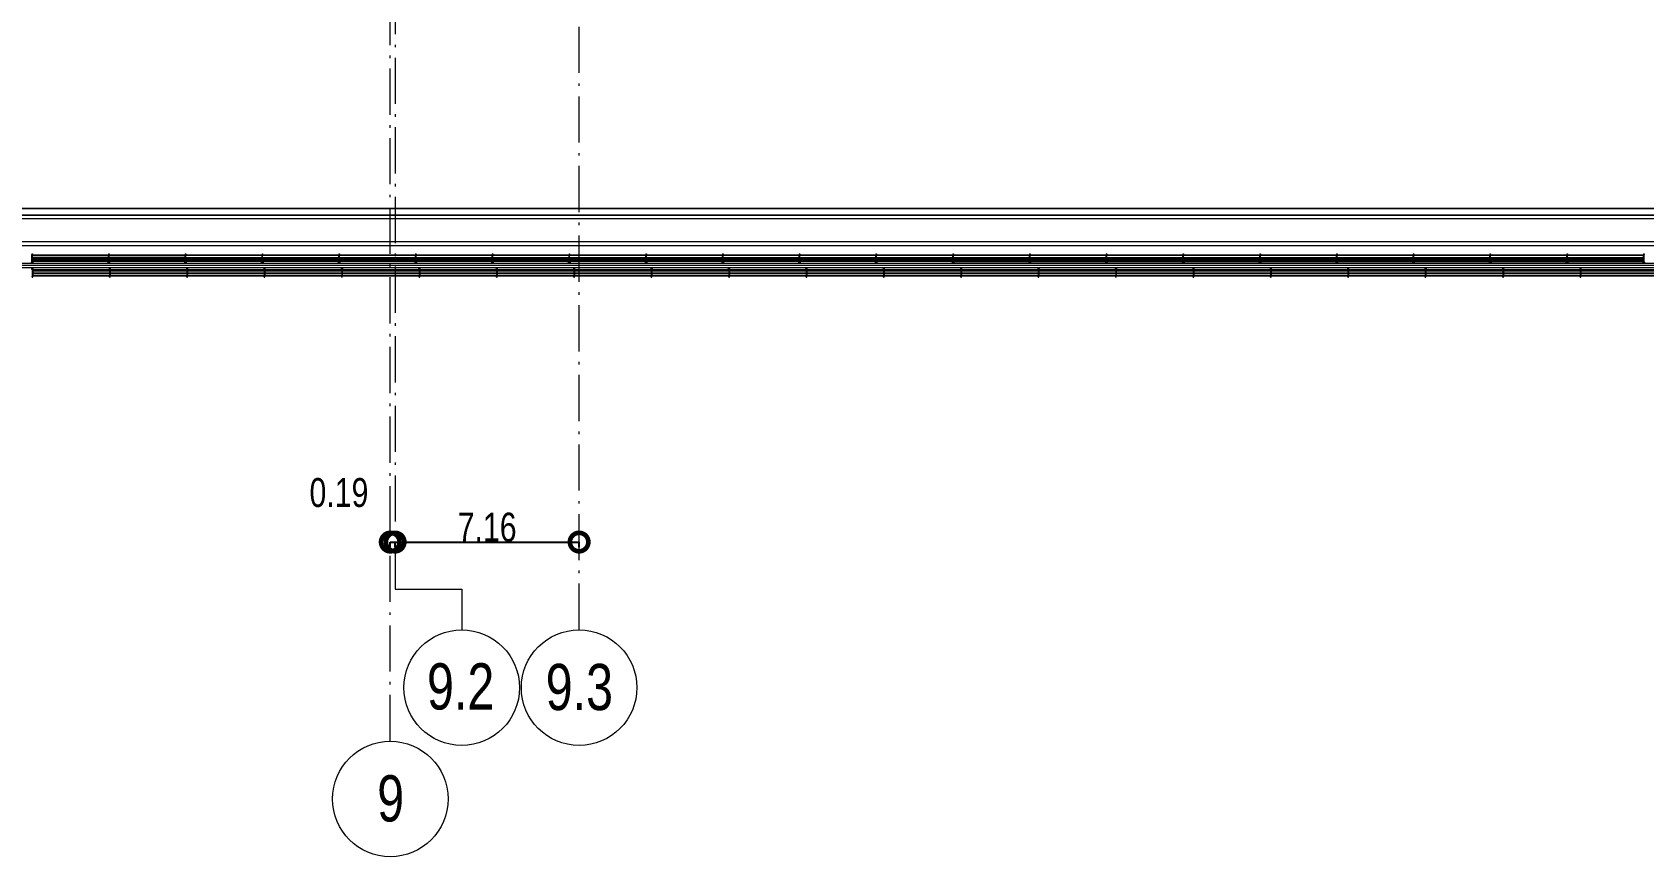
# Model space of a CAD drawing. Header units: metres. Extents: x -55 to 263, y -124 to 62.
# Drawn here: x 71.4 to 134.1, y -124.2 to -92.1 of the extents above; entities that cross this region are included whole.
import ezdxf

# ---------------------------------------------------------------- set-up
doc = ezdxf.new("R2010")
doc.units = ezdxf.units.M
doc.linetypes.add('01_Grid', pattern=[2.61, 1.8, -0.405, 0, -0.405])
for name, color, linetype, lineweight in [('0-1', 7, 'Continuous', 5), ('03EJES', 1, 'Continuous', 5), ('03EJES-1', 1, '01_Grid', 5), ('04NOEJE', 2, 'Continuous', 18), ('04NOEJE-1', 2, 'Continuous', 5), ('31COTAS', 1, 'Continuous', 5), ('46BANQ-1', 53, 'Continuous', 5), ('55BARANDAL-1', 53, 'Continuous', 5), ('70LINEA-1', 254, 'Continuous', 5), ('70LINEA-3', 53, 'Continuous', 5)]:
    doc.layers.add(name, color=color, linetype=linetype, lineweight=lineweight)
doc.styles.add('Arial', font='arial.ttf', dxfattribs={"width": 0.75, "height": 1.8})
doc.styles.add('Arial_1', font='arial.ttf', dxfattribs={"width": 0.75, "height": 1.125})
doc.dimstyles.new('Standard__0_00_', dxfattribs={"dimscale": 0.3048, "dimtxt": 1.147792, "dimasz": 4.724409, "dimexe": 0, "dimexo": 1.476378, "dimgap": 0, "dimtad": 1, "dimrnd": 0.01, "dimzin": 0, "dimdsep": 46, "dimtxsty": 'Arial_1', "dimblk1": 'DOTSMALL', "dimblk2": 'DOTSMALL', "dimsah": 1, "dimcen": 0.09, "dimazin": 0, "dimtfac": 1, "dimtdec": 4, "dimtix": 1, "dimtmove": 0, "dimatfit": 3, "dimfxl": 1, "dimtvp": 1, "dimtolj": 1, "dimtzin": 0, "dimarcsym": 2})
doc.dimstyles.new('Standard__0_00__2', dxfattribs={"dimscale": 0.3048, "dimtxt": 1.147792, "dimasz": 4.724409, "dimexe": 0, "dimexo": 1.476378, "dimgap": 0, "dimtad": 1, "dimrnd": 0.01, "dimzin": 0, "dimdsep": 46, "dimtxsty": 'Arial_1', "dimblk1": 'DOTSMALL', "dimblk2": 'DOTSMALL', "dimsah": 1, "dimcen": 0.09, "dimazin": 0, "dimtfac": 1, "dimtdec": 4, "dimtix": 1, "dimtmove": 1, "dimatfit": 3, "dimfxl": 1, "dimtvp": 1, "dimtolj": 1, "dimtzin": 0, "dimarcsym": 2})

# ---------------------------------------------------------------- blocks, each defined once
blk = doc.blocks.new('Railing - Wire Post - Chainlink 2-V315-A1 _ A250')
at = {"layer": '55BARANDAL-1'}
for p, q in [((-0.331, 0.012), (-0.304, 0.012)), ((-0.331, 0.012), (-0.331, -0.013)), ((-0.304, 0.012), (-0.304, -0.013)), ((0.013, 0.012), (-0.304, 0.012)), ((0.013, -0.013), (0.013, 0.012)), ((-0.331, -0.013), (-0.304, -0.013)), ((0.013, -0.013), (-0.304, -0.013))]:
    blk.add_line(p, q, dxfattribs=at)
for radius, start, end in [(0.0301, 206.3748, 2.28718), (0.0301, 206.3748, 2.28718), (0.0301, 2.28718, 148.73711), (0.0301, 2.28718, 148.73711), (0.0251, 0, 150), (0.0251, 210, 0), (0.0251, 90, 148.32745), (0.0251, 60, 120), (0.0251, 270, 90), (0.0251, 0, 30), (0.0251, 330, 0), (0.0301, 335.60255, 2.28718), (0.0301, 335.60255, 2.28718), (0.0301, 335.60255, 2.28718), (0.0301, 335.60255, 2.28718), (0.0301, 335.60255, 2.28718), (0.0301, 335.60255, 2.28718), (0.0301, 335.60255, 2.28718), (0.0301, 335.60255, 2.28718), (0.0301, 335.60255, 2.28718), (0.0301, 335.60255, 2.28718), (0.0301, 2.28718, 16.93217), (0.0301, 2.28718, 16.93217), (0.0301, 2.28718, 16.93217), (0.0301, 2.28718, 16.93217), (0.0301, 2.28718, 16.93217), (0.0301, 2.28718, 16.93217), (0.0301, 2.28718, 16.93217), (0.0301, 2.28718, 16.93217), (0.0301, 2.28718, 16.93217), (0.0301, 2.28718, 16.93217), (0.0251, 211.67255, 270), (0.0251, 240, 300)]:
    blk.add_arc((0, 0), radius, start, end, dxfattribs=at)
blk = doc.blocks.new('Railing - Wire Post - Chainlink 2-V316-A1 _ A250')
at = {"layer": '55BARANDAL-1'}
for p, q in [((-0.331, 0.012), (-0.304, 0.012)), ((-0.331, 0.012), (-0.331, -0.013)), ((-0.304, 0.012), (-0.304, -0.013)), ((0.013, 0.012), (-0.304, 0.012)), ((0.013, -0.013), (0.013, 0.012)), ((-0.331, -0.013), (-0.304, -0.013)), ((0.013, -0.013), (-0.304, -0.013))]:
    blk.add_line(p, q, dxfattribs=at)
for radius, start, end in [(0.0301, 206.3748, 2.28718), (0.0301, 206.3748, 2.28718), (0.0301, 2.28718, 148.73711), (0.0301, 2.28718, 148.73711), (0.0251, 0, 150), (0.0251, 210, 0), (0.0251, 90, 148.32745), (0.0251, 60, 120), (0.0251, 270, 90), (0.0251, 0, 30), (0.0251, 330, 0), (0.0301, 335.5271, 2.28718), (0.0301, 335.5271, 2.28718), (0.0301, 335.5271, 2.28718), (0.0301, 335.5271, 2.28718), (0.0301, 335.5271, 2.28718), (0.0301, 335.5271, 2.28718), (0.0301, 335.5271, 2.28718), (0.0301, 335.5271, 2.28718), (0.0301, 335.5271, 2.28718), (0.0301, 335.5271, 2.28718), (0.0301, 2.28718, 16.93217), (0.0301, 2.28718, 16.93217), (0.0301, 2.28718, 16.93217), (0.0301, 2.28718, 16.93217), (0.0301, 2.28718, 16.93217), (0.0301, 2.28718, 16.93217), (0.0301, 2.28718, 16.93217), (0.0301, 2.28718, 16.93217), (0.0301, 2.28718, 16.93217), (0.0301, 2.28718, 16.93217), (0.0251, 211.67255, 270), (0.0251, 240, 300)]:
    blk.add_arc((0, 0), radius, start, end, dxfattribs=at)
blk = doc.blocks.new('Railing - Wire Post - Chainlink 2-V317-A1 _ A250')
at = {"layer": '55BARANDAL-1'}
for p, q in [((-0.331, 0.012), (-0.304, 0.012)), ((-0.331, 0.012), (-0.331, -0.013)), ((-0.304, 0.012), (-0.304, -0.013)), ((0.013, 0.012), (-0.304, 0.012)), ((0.013, -0.013), (0.013, 0.012)), ((-0.331, -0.013), (-0.304, -0.013)), ((0.013, -0.013), (-0.304, -0.013))]:
    blk.add_line(p, q, dxfattribs=at)
for radius, start, end in [(0.0301, 206.3748, 2.28718), (0.0301, 206.3748, 2.28718), (0.0301, 2.28718, 148.73711), (0.0301, 2.28718, 148.73711), (0.0251, 0, 150), (0.0251, 210, 0), (0.0251, 90, 148.32745), (0.0251, 60, 120), (0.0251, 270, 90), (0.0251, 0, 30), (0.0251, 330, 0), (0.0301, 335.45164, 2.28718), (0.0301, 335.45164, 2.28718), (0.0301, 335.45164, 2.28718), (0.0301, 335.45164, 2.28718), (0.0301, 335.45164, 2.28718), (0.0301, 335.45164, 2.28718), (0.0301, 335.45164, 2.28718), (0.0301, 335.45164, 2.28718), (0.0301, 335.45164, 2.28718), (0.0301, 335.45164, 2.28718), (0.0301, 2.28718, 16.93217), (0.0301, 2.28718, 16.93217), (0.0301, 2.28718, 16.93217), (0.0301, 2.28718, 16.93217), (0.0301, 2.28718, 16.93217), (0.0301, 2.28718, 16.93217), (0.0301, 2.28718, 16.93217), (0.0301, 2.28718, 16.93217), (0.0301, 2.28718, 16.93217), (0.0301, 2.28718, 16.93217), (0.0251, 211.67255, 270), (0.0251, 240, 300)]:
    blk.add_arc((0, 0), radius, start, end, dxfattribs=at)
blk = doc.blocks.new('Railing - Wire Post - Chainlink 2-V318-A1 _ A250')
at = {"layer": '55BARANDAL-1'}
for p, q in [((-0.331, 0.012), (-0.304, 0.012)), ((-0.331, 0.012), (-0.331, -0.013)), ((-0.304, 0.012), (-0.304, -0.013)), ((0.013, 0.012), (-0.304, 0.012)), ((0.013, -0.013), (0.013, 0.012)), ((-0.331, -0.013), (-0.304, -0.013)), ((0.013, -0.013), (-0.304, -0.013))]:
    blk.add_line(p, q, dxfattribs=at)
for radius, start, end in [(0.0301, 206.3748, 2.28718), (0.0301, 206.3748, 2.28718), (0.0301, 2.28718, 148.73711), (0.0301, 2.28718, 148.73711), (0.0251, 0, 150), (0.0251, 210, 0), (0.0251, 90, 148.32745), (0.0251, 60, 120), (0.0251, 270, 90), (0.0251, 0, 30), (0.0251, 330, 0), (0.0301, 335.37618, 2.28718), (0.0301, 335.37618, 2.28718), (0.0301, 335.37618, 2.28718), (0.0301, 335.37618, 2.28718), (0.0301, 335.37618, 2.28718), (0.0301, 335.37618, 2.28718), (0.0301, 335.37618, 2.28718), (0.0301, 335.37618, 2.28718), (0.0301, 335.37618, 2.28718), (0.0301, 335.37618, 2.28718), (0.0301, 2.28718, 16.93217), (0.0301, 2.28718, 16.93217), (0.0301, 2.28718, 16.93217), (0.0301, 2.28718, 16.93217), (0.0301, 2.28718, 16.93217), (0.0301, 2.28718, 16.93217), (0.0301, 2.28718, 16.93217), (0.0301, 2.28718, 16.93217), (0.0301, 2.28718, 16.93217), (0.0301, 2.28718, 16.93217), (0.0251, 211.67255, 270), (0.0251, 240, 300)]:
    blk.add_arc((0, 0), radius, start, end, dxfattribs=at)
blk = doc.blocks.new('Railing - Wire Post - Chainlink 2-V319-A1 _ A250')
at = {"layer": '55BARANDAL-1'}
for p, q in [((-0.331, 0.012), (-0.304, 0.012)), ((-0.331, 0.012), (-0.331, -0.013)), ((-0.304, 0.012), (-0.304, -0.013)), ((0.013, 0.012), (-0.304, 0.012)), ((0.013, -0.013), (0.013, 0.012)), ((-0.331, -0.013), (-0.304, -0.013)), ((0.013, -0.013), (-0.304, -0.013))]:
    blk.add_line(p, q, dxfattribs=at)
for radius, start, end in [(0.0301, 206.3748, 2.28718), (0.0301, 206.3748, 2.28718), (0.0301, 2.28718, 148.73711), (0.0301, 2.28718, 148.73711), (0.0251, 0, 150), (0.0251, 210, 0), (0.0251, 90, 148.32745), (0.0251, 60, 120), (0.0251, 270, 90), (0.0251, 0, 30), (0.0251, 330, 0), (0.0301, 335.30073, 2.28718), (0.0301, 335.30073, 2.28718), (0.0301, 335.30073, 2.28718), (0.0301, 335.30073, 2.28718), (0.0301, 335.30073, 2.28718), (0.0301, 335.30073, 2.28718), (0.0301, 335.30073, 2.28718), (0.0301, 335.30073, 2.28718), (0.0301, 335.30073, 2.28718), (0.0301, 335.30073, 2.28718), (0.0301, 2.28718, 16.93217), (0.0301, 2.28718, 16.93217), (0.0301, 2.28718, 16.93217), (0.0301, 2.28718, 16.93217), (0.0301, 2.28718, 16.93217), (0.0301, 2.28718, 16.93217), (0.0301, 2.28718, 16.93217), (0.0301, 2.28718, 16.93217), (0.0301, 2.28718, 16.93217), (0.0301, 2.28718, 16.93217), (0.0251, 211.67255, 270), (0.0251, 240, 300)]:
    blk.add_arc((0, 0), radius, start, end, dxfattribs=at)
blk = doc.blocks.new('Railing - Wire Post - Chainlink 2-V320-A1 _ A250')
at = {"layer": '55BARANDAL-1'}
for p, q in [((-0.331, 0.012), (-0.304, 0.012)), ((-0.331, 0.012), (-0.331, -0.013)), ((-0.304, 0.012), (-0.304, -0.013)), ((0.013, 0.012), (-0.304, 0.012)), ((0.013, -0.013), (0.013, 0.012)), ((-0.331, -0.013), (-0.304, -0.013)), ((0.013, -0.013), (-0.304, -0.013))]:
    blk.add_line(p, q, dxfattribs=at)
for radius, start, end in [(0.0301, 206.3748, 2.28718), (0.0301, 206.3748, 2.28718), (0.0301, 2.28718, 148.73711), (0.0301, 2.28718, 148.73711), (0.0251, 0, 150), (0.0251, 210, 0), (0.0251, 90, 148.32745), (0.0251, 60, 120), (0.0251, 270, 90), (0.0251, 0, 30), (0.0251, 330, 0), (0.0301, 335.22527, 2.28718), (0.0301, 335.22527, 2.28718), (0.0301, 335.22527, 2.28718), (0.0301, 335.22527, 2.28718), (0.0301, 335.22527, 2.28718), (0.0301, 335.22527, 2.28718), (0.0301, 335.22527, 2.28718), (0.0301, 335.22527, 2.28718), (0.0301, 335.22527, 2.28718), (0.0301, 335.22527, 2.28718), (0.0301, 2.28718, 16.93217), (0.0301, 2.28718, 16.93217), (0.0301, 2.28718, 16.93217), (0.0301, 2.28718, 16.93217), (0.0301, 2.28718, 16.93217), (0.0301, 2.28718, 16.93217), (0.0301, 2.28718, 16.93217), (0.0301, 2.28718, 16.93217), (0.0301, 2.28718, 16.93217), (0.0301, 2.28718, 16.93217), (0.0251, 211.67255, 270), (0.0251, 240, 300)]:
    blk.add_arc((0, 0), radius, start, end, dxfattribs=at)
blk = doc.blocks.new('Railing - Wire Post - Chainlink 2-V321-A1 _ A250')
at = {"layer": '55BARANDAL-1'}
for p, q in [((-0.331, 0.012), (-0.304, 0.012)), ((-0.331, 0.012), (-0.331, -0.013)), ((-0.304, 0.012), (-0.304, -0.013)), ((0.013, 0.012), (-0.304, 0.012)), ((0.013, -0.013), (0.013, 0.012)), ((-0.331, -0.013), (-0.304, -0.013)), ((0.013, -0.013), (-0.304, -0.013))]:
    blk.add_line(p, q, dxfattribs=at)
for radius, start, end in [(0.0301, 206.3748, 2.28718), (0.0301, 206.3748, 2.28718), (0.0301, 2.28718, 148.73711), (0.0301, 2.28718, 148.73711), (0.0251, 0, 150), (0.0251, 210, 0), (0.0251, 90, 148.32745), (0.0251, 60, 120), (0.0251, 270, 90), (0.0251, 0, 30), (0.0251, 330, 0), (0.0301, 335.14981, 2.28718), (0.0301, 335.14981, 2.28718), (0.0301, 335.14981, 2.28718), (0.0301, 335.14981, 2.28718), (0.0301, 335.14981, 2.28718), (0.0301, 335.14981, 2.28718), (0.0301, 335.14981, 2.28718), (0.0301, 335.14981, 2.28718), (0.0301, 335.14981, 2.28718), (0.0301, 335.14981, 2.28718), (0.0301, 2.28718, 16.93217), (0.0301, 2.28718, 16.93217), (0.0301, 2.28718, 16.93217), (0.0301, 2.28718, 16.93217), (0.0301, 2.28718, 16.93217), (0.0301, 2.28718, 16.93217), (0.0301, 2.28718, 16.93217), (0.0301, 2.28718, 16.93217), (0.0301, 2.28718, 16.93217), (0.0301, 2.28718, 16.93217), (0.0251, 211.67255, 270), (0.0251, 240, 300)]:
    blk.add_arc((0, 0), radius, start, end, dxfattribs=at)
blk = doc.blocks.new('Railing - Wire Post - Chainlink 2-V322-A1 _ A250')
at = {"layer": '55BARANDAL-1'}
for p, q in [((-0.331, 0.012), (-0.304, 0.012)), ((-0.331, 0.012), (-0.331, -0.013)), ((-0.304, 0.012), (-0.304, -0.013)), ((0.013, 0.012), (-0.304, 0.012)), ((0.013, -0.013), (0.013, 0.012)), ((-0.331, -0.013), (-0.304, -0.013)), ((0.013, -0.013), (-0.304, -0.013))]:
    blk.add_line(p, q, dxfattribs=at)
for radius, start, end in [(0.0301, 206.3748, 2.28718), (0.0301, 206.3748, 2.28718), (0.0301, 2.28718, 148.73711), (0.0301, 2.28718, 148.73711), (0.0251, 0, 150), (0.0251, 210, 0), (0.0251, 90, 148.32745), (0.0251, 60, 120), (0.0251, 270, 90), (0.0251, 0, 30), (0.0251, 330, 0), (0.0301, 335.07435, 2.28718), (0.0301, 335.07435, 2.28718), (0.0301, 335.07435, 2.28718), (0.0301, 335.07435, 2.28718), (0.0301, 335.07435, 2.28718), (0.0301, 335.07435, 2.28718), (0.0301, 335.07435, 2.28718), (0.0301, 335.07435, 2.28718), (0.0301, 335.07435, 2.28718), (0.0301, 335.07435, 2.28718), (0.0301, 2.28718, 16.93217), (0.0301, 2.28718, 16.93217), (0.0301, 2.28718, 16.93217), (0.0301, 2.28718, 16.93217), (0.0301, 2.28718, 16.93217), (0.0301, 2.28718, 16.93217), (0.0301, 2.28718, 16.93217), (0.0301, 2.28718, 16.93217), (0.0301, 2.28718, 16.93217), (0.0301, 2.28718, 16.93217), (0.0251, 211.67255, 270), (0.0251, 240, 300)]:
    blk.add_arc((0, 0), radius, start, end, dxfattribs=at)
blk = doc.blocks.new('Railing - Wire Post - Chainlink 2-V323-A1 _ A250')
at = {"layer": '55BARANDAL-1'}
for p, q in [((-0.331, 0.012), (-0.304, 0.012)), ((-0.331, 0.012), (-0.331, -0.013)), ((-0.304, 0.012), (-0.304, -0.013)), ((0.013, 0.012), (-0.304, 0.012)), ((0.013, -0.013), (0.013, 0.012)), ((-0.331, -0.013), (-0.304, -0.013)), ((0.013, -0.013), (-0.304, -0.013))]:
    blk.add_line(p, q, dxfattribs=at)
for radius, start, end in [(0.0301, 206.3748, 2.28718), (0.0301, 206.3748, 2.28718), (0.0301, 2.28718, 148.73711), (0.0301, 2.28718, 148.73711), (0.0251, 0, 150), (0.0251, 210, 0), (0.0251, 90, 148.32745), (0.0251, 60, 120), (0.0251, 270, 90), (0.0251, 0, 30), (0.0251, 330, 0), (0.0301, 334.9989, 2.28718), (0.0301, 334.9989, 2.28718), (0.0301, 334.9989, 2.28718), (0.0301, 334.9989, 2.28718), (0.0301, 334.9989, 2.28718), (0.0301, 334.9989, 2.28718), (0.0301, 334.9989, 2.28718), (0.0301, 334.9989, 2.28718), (0.0301, 334.9989, 2.28718), (0.0301, 334.9989, 2.28718), (0.0301, 2.28718, 16.93217), (0.0301, 2.28718, 16.93217), (0.0301, 2.28718, 16.93217), (0.0301, 2.28718, 16.93217), (0.0301, 2.28718, 16.93217), (0.0301, 2.28718, 16.93217), (0.0301, 2.28718, 16.93217), (0.0301, 2.28718, 16.93217), (0.0301, 2.28718, 16.93217), (0.0301, 2.28718, 16.93217), (0.0251, 211.67255, 270), (0.0251, 240, 300)]:
    blk.add_arc((0, 0), radius, start, end, dxfattribs=at)
blk = doc.blocks.new('Railing - Wire Post - Chainlink 2-V324-A1 _ A250')
at = {"layer": '55BARANDAL-1'}
for p, q in [((-0.331, 0.012), (-0.304, 0.012)), ((-0.331, 0.012), (-0.331, -0.013)), ((-0.304, 0.012), (-0.304, -0.013)), ((0.013, 0.012), (-0.304, 0.012)), ((0.013, -0.013), (0.013, 0.012)), ((-0.331, -0.013), (-0.304, -0.013)), ((0.013, -0.013), (-0.304, -0.013))]:
    blk.add_line(p, q, dxfattribs=at)
for radius, start, end in [(0.0301, 206.3748, 2.28718), (0.0301, 206.3748, 2.28718), (0.0301, 2.28718, 148.73711), (0.0301, 2.28718, 148.73711), (0.0251, 0, 150), (0.0251, 210, 0), (0.0251, 90, 148.32745), (0.0251, 60, 120), (0.0251, 270, 90), (0.0251, 0, 30), (0.0251, 330, 0), (0.0301, 334.92344, 2.28718), (0.0301, 334.92344, 2.28718), (0.0301, 334.92344, 2.28718), (0.0301, 334.92344, 2.28718), (0.0301, 334.92344, 2.28718), (0.0301, 334.92344, 2.28718), (0.0301, 334.92344, 2.28718), (0.0301, 334.92344, 2.28718), (0.0301, 334.92344, 2.28718), (0.0301, 334.92344, 2.28718), (0.0301, 2.28718, 16.93217), (0.0301, 2.28718, 16.93217), (0.0301, 2.28718, 16.93217), (0.0301, 2.28718, 16.93217), (0.0301, 2.28718, 16.93217), (0.0301, 2.28718, 16.93217), (0.0301, 2.28718, 16.93217), (0.0301, 2.28718, 16.93217), (0.0301, 2.28718, 16.93217), (0.0301, 2.28718, 16.93217), (0.0251, 211.67255, 270), (0.0251, 240, 300)]:
    blk.add_arc((0, 0), radius, start, end, dxfattribs=at)
blk = doc.blocks.new('Railing - Wire Post - Chainlink 2-V325-A1 _ A250')
at = {"layer": '55BARANDAL-1'}
for p, q in [((-0.331, 0.012), (-0.304, 0.012)), ((-0.331, 0.012), (-0.331, -0.013)), ((-0.304, 0.012), (-0.304, -0.013)), ((0.013, 0.012), (-0.304, 0.012)), ((0.013, -0.013), (0.013, 0.012)), ((-0.331, -0.013), (-0.304, -0.013)), ((0.013, -0.013), (-0.304, -0.013))]:
    blk.add_line(p, q, dxfattribs=at)
for radius, start, end in [(0.0301, 206.3748, 2.28718), (0.0301, 206.3748, 2.28718), (0.0301, 2.28718, 148.73711), (0.0301, 2.28718, 148.73711), (0.0251, 0, 150), (0.0251, 210, 0), (0.0251, 90, 148.32745), (0.0251, 60, 120), (0.0251, 270, 90), (0.0251, 330, 0), (0.0251, 0, 15), (0.0301, 334.84798, 2.28718), (0.0301, 334.84798, 2.28718), (0.0301, 334.84798, 2.28718), (0.0301, 334.84798, 2.28718), (0.0301, 334.84798, 2.28718), (0.0301, 334.84798, 2.28718), (0.0301, 334.84798, 2.28718), (0.0301, 334.84798, 2.28718), (0.0301, 334.84798, 2.28718), (0.0301, 334.84798, 2.28718), (0.0301, 2.28718, 19.53367), (0.0301, 2.28718, 19.53367), (0.0301, 2.28718, 19.53367), (0.0301, 2.28718, 19.53367), (0.0301, 2.28718, 19.53367), (0.0301, 2.28718, 19.53367), (0.0301, 2.28718, 19.53367), (0.0301, 2.28718, 19.53367), (0.0301, 2.28718, 19.53367), (0.0301, 2.28718, 19.53367), (0.0251, 211.67255, 270), (0.0251, 240, 300)]:
    blk.add_arc((0, 0), radius, start, end, dxfattribs=at)
blk = doc.blocks.new('Railing - Wire Post - Chainlink 2-V326-A1 _ A250')
at = {"layer": '55BARANDAL-1'}
for p, q in [((-0.331, 0.012), (-0.304, 0.012)), ((-0.331, 0.012), (-0.331, -0.013)), ((-0.304, 0.012), (-0.304, -0.013)), ((0.013, 0.012), (-0.304, 0.012)), ((0.013, -0.013), (0.013, 0.012)), ((-0.331, -0.013), (-0.304, -0.013)), ((0.013, -0.013), (-0.304, -0.013))]:
    blk.add_line(p, q, dxfattribs=at)
for radius, start, end in [(0.0301, 206.3748, 2.28718), (0.0301, 206.3748, 2.28718), (0.0301, 2.28718, 148.73711), (0.0301, 2.28718, 148.73711), (0.0251, 0, 150), (0.0251, 210, 0), (0.0251, 90, 148.32745), (0.0251, 60, 120), (0.0251, 270, 90), (0.0251, 0, 30), (0.0251, 330, 0), (0.0301, 334.77252, 2.28718), (0.0301, 334.77252, 2.28718), (0.0301, 334.77252, 2.28718), (0.0301, 334.77252, 2.28718), (0.0301, 334.77252, 2.28718), (0.0301, 334.77252, 2.28718), (0.0301, 334.77252, 2.28718), (0.0301, 334.77252, 2.28718), (0.0301, 334.77252, 2.28718), (0.0301, 334.77252, 2.28718), (0.0301, 2.28718, 16.93217), (0.0301, 2.28718, 16.93217), (0.0301, 2.28718, 16.93217), (0.0301, 2.28718, 16.93217), (0.0301, 2.28718, 16.93217), (0.0301, 2.28718, 16.93217), (0.0301, 2.28718, 16.93217), (0.0301, 2.28718, 16.93217), (0.0301, 2.28718, 16.93217), (0.0301, 2.28718, 16.93217), (0.0251, 211.67255, 270), (0.0251, 240, 300)]:
    blk.add_arc((0, 0), radius, start, end, dxfattribs=at)
blk = doc.blocks.new('Railing - Wire Post - Chainlink 2-V244-A1 _ A250')
at = {"layer": '55BARANDAL-1'}
for p, q in [((-0.331, 0.013), (-0.331, -0.012)), ((-0.331, 0.013), (-0.304, 0.013)), ((-0.304, 0.013), (-0.304, -0.012)), ((0.013, 0.013), (-0.304, 0.013)), ((0.013, -0.012), (0.013, 0.013)), ((-0.331, -0.012), (-0.304, -0.012)), ((0.013, -0.012), (-0.304, -0.012))]:
    blk.add_line(p, q, dxfattribs=at)
for radius, start, end in [(0.0301, 206.3748, 2.28718), (0.0301, 206.3748, 2.28718), (0.0301, 2.28718, 148.73711), (0.0301, 2.28718, 148.73711), (0.0251, 0, 150), (0.0251, 210, 0), (0.0251, 90, 148.32745), (0.0251, 60, 120), (0.0251, 270, 90), (0.0251, 0, 30), (0.0251, 330, 0), (0.0301, 336.88563, 2.28718), (0.0301, 336.88563, 2.28718), (0.0301, 336.88563, 2.28718), (0.0301, 336.88563, 2.28718), (0.0301, 336.88563, 2.28718), (0.0301, 336.88563, 2.28718), (0.0301, 336.88563, 2.28718), (0.0301, 336.88563, 2.28718), (0.0301, 336.88563, 2.28718), (0.0301, 336.88563, 2.28718), (0.0301, 2.28718, 16.93217), (0.0301, 2.28718, 16.93217), (0.0301, 2.28718, 16.93217), (0.0301, 2.28718, 16.93217), (0.0301, 2.28718, 16.93217), (0.0301, 2.28718, 16.93217), (0.0301, 2.28718, 16.93217), (0.0301, 2.28718, 16.93217), (0.0301, 2.28718, 16.93217), (0.0301, 2.28718, 16.93217), (0.0251, 211.67255, 270), (0.0251, 240, 300)]:
    blk.add_arc((0, 0), radius, start, end, dxfattribs=at)
blk = doc.blocks.new('Railing - Railing-8511726-A1 _ A250')
at = {"layer": '55BARANDAL-1'}
for p, q in [((240.175, -101.274), (20.175, -101.274)), ((71.421, -101.329), (74.409, -101.329)), ((74.409, -101.38), (71.421, -101.38)), ((71.421, -101.384), (74.409, -101.384)), ((74.409, -101.48), (71.421, -101.48)), ((71.421, -101.484), (74.409, -101.484)), ((74.409, -101.58), (71.421, -101.58)), ((71.421, -101.584), (74.409, -101.584)), ((74.434, -101.329), (77.423, -101.329)), ((77.423, -101.38), (74.434, -101.38)), ((74.434, -101.384), (77.423, -101.384)), ((77.423, -101.48), (74.434, -101.48)), ((74.434, -101.484), (77.423, -101.484)), ((77.423, -101.58), (74.434, -101.58)), ((74.434, -101.584), (77.423, -101.584)), ((77.448, -101.329), (80.437, -101.329)), ((80.437, -101.38), (77.448, -101.38)), ((77.448, -101.384), (80.437, -101.384)), ((80.437, -101.48), (77.448, -101.48)), ((77.448, -101.484), (80.437, -101.484)), ((80.437, -101.58), (77.448, -101.58)), ((77.448, -101.584), (80.437, -101.584)), ((80.462, -101.329), (83.451, -101.329)), ((83.451, -101.38), (80.462, -101.38)), ((80.462, -101.384), (83.451, -101.384)), ((83.451, -101.48), (80.462, -101.48)), ((80.462, -101.484), (83.451, -101.484)), ((83.451, -101.58), (80.462, -101.58)), ((80.462, -101.584), (83.451, -101.584)), ((83.476, -101.329), (86.464, -101.329)), ((86.464, -101.38), (83.476, -101.38)), ((83.476, -101.384), (86.464, -101.384)), ((86.464, -101.48), (83.476, -101.48)), ((83.476, -101.484), (86.464, -101.484)), ((86.464, -101.58), (83.476, -101.58)), ((83.476, -101.584), (86.464, -101.584)), ((86.489, -101.329), (89.478, -101.329)), ((89.478, -101.38), (86.489, -101.38)), ((86.489, -101.384), (89.478, -101.384)), ((89.478, -101.48), (86.489, -101.48)), ((86.489, -101.484), (89.478, -101.484)), ((89.478, -101.58), (86.489, -101.58)), ((86.489, -101.584), (89.478, -101.584)), ((89.503, -101.329), (92.492, -101.329)), ((92.492, -101.38), (89.503, -101.38)), ((89.503, -101.384), (92.492, -101.384)), ((92.492, -101.48), (89.503, -101.48)), ((89.503, -101.484), (92.492, -101.484)), ((92.492, -101.58), (89.503, -101.58)), ((89.503, -101.584), (92.492, -101.584)), ((92.517, -101.329), (95.505, -101.329)), ((95.505, -101.38), (92.517, -101.38)), ((92.517, -101.384), (95.505, -101.384)), ((95.505, -101.48), (92.517, -101.48)), ((92.517, -101.484), (95.505, -101.484)), ((95.505, -101.58), (92.517, -101.58)), ((92.517, -101.584), (95.505, -101.584)), ((95.53, -101.329), (98.519, -101.329)), ((98.519, -101.38), (95.53, -101.38)), ((95.53, -101.384), (98.519, -101.384)), ((98.519, -101.48), (95.53, -101.48)), ((95.53, -101.484), (98.519, -101.484)), ((98.519, -101.58), (95.53, -101.58)), ((95.53, -101.584), (98.519, -101.584)), ((98.544, -101.329), (101.533, -101.329)), ((101.533, -101.38), (98.544, -101.38)), ((98.544, -101.384), (101.533, -101.384)), ((101.533, -101.48), (98.544, -101.48)), ((98.544, -101.484), (101.533, -101.484)), ((101.533, -101.58), (98.544, -101.58)), ((98.544, -101.584), (101.533, -101.584)), ((101.558, -101.329), (104.546, -101.329)), ((104.546, -101.38), (101.558, -101.38)), ((101.558, -101.384), (104.546, -101.384)), ((104.546, -101.48), (101.558, -101.48)), ((101.558, -101.484), (104.546, -101.484)), ((104.546, -101.58), (101.558, -101.58)), ((101.558, -101.584), (104.546, -101.584)), ((104.571, -101.329), (107.56, -101.329)), ((107.56, -101.38), (104.571, -101.38)), ((104.571, -101.384), (107.56, -101.384)), ((107.56, -101.48), (104.571, -101.48)), ((104.571, -101.484), (107.56, -101.484)), ((107.56, -101.58), (104.571, -101.58)), ((104.571, -101.584), (107.56, -101.584)), ((107.585, -101.329), (110.574, -101.329)), ((110.574, -101.38), (107.585, -101.38)), ((107.585, -101.384), (110.574, -101.384)), ((110.574, -101.48), (107.585, -101.48)), ((107.585, -101.484), (110.574, -101.484)), ((110.574, -101.58), (107.585, -101.58)), ((107.585, -101.584), (110.574, -101.584)), ((110.599, -101.329), (113.588, -101.329)), ((113.588, -101.38), (110.599, -101.38)), ((110.599, -101.384), (113.588, -101.384)), ((113.588, -101.48), (110.599, -101.48)), ((110.599, -101.484), (113.588, -101.484)), ((113.588, -101.58), (110.599, -101.58)), ((110.599, -101.584), (113.588, -101.584)), ((113.613, -101.329), (116.601, -101.329)), ((116.601, -101.38), (113.613, -101.38)), ((113.613, -101.384), (116.601, -101.384)), ((116.601, -101.48), (113.613, -101.48)), ((113.613, -101.484), (116.601, -101.484)), ((116.601, -101.58), (113.613, -101.58)), ((113.613, -101.584), (116.601, -101.584)), ((116.626, -101.329), (119.615, -101.329)), ((119.615, -101.38), (116.626, -101.38)), ((116.626, -101.384), (119.615, -101.384)), ((119.615, -101.48), (116.626, -101.48)), ((116.626, -101.484), (119.615, -101.484)), ((119.615, -101.58), (116.626, -101.58)), ((116.626, -101.584), (119.615, -101.584)), ((119.64, -101.329), (122.629, -101.329)), ((122.629, -101.38), (119.64, -101.38)), ((119.64, -101.384), (122.629, -101.384)), ((122.629, -101.48), (119.64, -101.48)), ((119.64, -101.484), (122.629, -101.484)), ((122.629, -101.58), (119.64, -101.58)), ((119.64, -101.584), (122.629, -101.584)), ((122.654, -101.329), (125.642, -101.329)), ((125.642, -101.38), (122.654, -101.38)), ((122.654, -101.384), (125.642, -101.384)), ((125.642, -101.48), (122.654, -101.48)), ((122.654, -101.484), (125.642, -101.484)), ((125.642, -101.58), (122.654, -101.58)), ((122.654, -101.584), (125.642, -101.584)), ((125.667, -101.329), (128.656, -101.329)), ((128.656, -101.38), (125.667, -101.38)), ((125.667, -101.384), (128.656, -101.384)), ((128.656, -101.48), (125.667, -101.48)), ((125.667, -101.484), (128.656, -101.484)), ((128.656, -101.58), (125.667, -101.58)), ((125.667, -101.584), (128.656, -101.584)), ((128.681, -101.329), (131.67, -101.329)), ((131.67, -101.38), (128.681, -101.38)), ((128.681, -101.384), (131.67, -101.384)), ((131.67, -101.48), (128.681, -101.48)), ((128.681, -101.484), (131.67, -101.484)), ((131.67, -101.58), (128.681, -101.58)), ((128.681, -101.584), (131.67, -101.584)), ((131.695, -101.329), (134.683, -101.329)), ((134.683, -101.38), (131.695, -101.38)), ((131.695, -101.384), (134.683, -101.384)), ((134.683, -101.48), (131.695, -101.48)), ((131.695, -101.484), (134.683, -101.484)), ((134.683, -101.58), (131.695, -101.58)), ((131.695, -101.584), (134.683, -101.584))]:
    blk.add_line(p, q, dxfattribs=at)
at = {"rotation": 90}
for name, p in [('Railing - Wire Post - Chainlink 2-V315-A1 _ A250', (71.408, -101.302)), ('Railing - Wire Post - Chainlink 2-V316-A1 _ A250', (74.422, -101.302)), ('Railing - Wire Post - Chainlink 2-V317-A1 _ A250', (77.436, -101.302)), ('Railing - Wire Post - Chainlink 2-V318-A1 _ A250', (80.449, -101.302)), ('Railing - Wire Post - Chainlink 2-V319-A1 _ A250', (83.463, -101.302)), ('Railing - Wire Post - Chainlink 2-V320-A1 _ A250', (86.477, -101.302)), ('Railing - Wire Post - Chainlink 2-V321-A1 _ A250', (89.49, -101.302)), ('Railing - Wire Post - Chainlink 2-V322-A1 _ A250', (92.504, -101.302)), ('Railing - Wire Post - Chainlink 2-V323-A1 _ A250', (95.518, -101.302)), ('Railing - Wire Post - Chainlink 2-V324-A1 _ A250', (98.532, -101.302)), ('Railing - Wire Post - Chainlink 2-V325-A1 _ A250', (101.545, -101.302)), ('Railing - Wire Post - Chainlink 2-V326-A1 _ A250', (104.559, -101.302)), ('Railing - Wire Post - Chainlink 2-V244-A1 _ A250', (107.573, -101.302)), ('Railing - Wire Post - Chainlink 2-V244-A1 _ A250', (110.586, -101.302)), ('Railing - Wire Post - Chainlink 2-V244-A1 _ A250', (113.6, -101.302)), ('Railing - Wire Post - Chainlink 2-V244-A1 _ A250', (116.614, -101.302)), ('Railing - Wire Post - Chainlink 2-V244-A1 _ A250', (119.627, -101.302)), ('Railing - Wire Post - Chainlink 2-V244-A1 _ A250', (122.641, -101.302)), ('Railing - Wire Post - Chainlink 2-V244-A1 _ A250', (125.655, -101.302)), ('Railing - Wire Post - Chainlink 2-V244-A1 _ A250', (128.669, -101.302)), ('Railing - Wire Post - Chainlink 2-V244-A1 _ A250', (131.682, -101.302))]:
    blk.add_blockref(name, p, dxfattribs=at)
blk = doc.blocks.new('Practice Rain Ditch - Practice Rain Ditch-8556337-A1 _ A250')
at = {"layer": '70LINEA-1'}
for p, q in [((20.175, -99.21), (191.593, -99.212)), ((191.593, -99.227), (20.175, -99.258)), ((191.593, -99.362), (20.175, -99.36)), ((195.315, -100.262), (20.175, -100.26)), ((195.315, -100.412), (20.175, -100.41))]:
    blk.add_line(p, q, dxfattribs=at)
blk = doc.blocks.new('Railing - Wire Post - Chainlink 2-V367-A1 _ A250')
at = {"layer": '55BARANDAL-1'}
for p, q in [((-0.331, 0.012), (-0.304, 0.012)), ((-0.331, 0.012), (-0.331, -0.013)), ((-0.304, 0.012), (-0.304, -0.013)), ((0.013, 0.012), (-0.304, 0.012)), ((0.013, -0.013), (0.013, 0.012)), ((-0.331, -0.013), (-0.304, -0.013)), ((0.013, -0.013), (-0.304, -0.013))]:
    blk.add_line(p, q, dxfattribs=at)
for radius, start, end in [(0.0301, 206.3748, 2.28718), (0.0301, 206.3748, 2.28718), (0.0301, 2.28718, 148.73711), (0.0301, 2.28718, 148.73711), (0.0251, 0, 150), (0.0251, 210, 0), (0.0251, 90, 148.32745), (0.0251, 60, 120), (0.0251, 270, 90), (0.0251, 0, 30), (0.0251, 330, 0), (0.0301, 336.88563, 2.28718), (0.0301, 336.88563, 2.28718), (0.0301, 336.88563, 2.28718), (0.0301, 336.88563, 2.28718), (0.0301, 336.88563, 2.28718), (0.0301, 336.88563, 2.28718), (0.0301, 336.88563, 2.28718), (0.0301, 336.88563, 2.28718), (0.0301, 336.88563, 2.28718), (0.0301, 2.28718, 16.93217), (0.0301, 2.28718, 16.93217), (0.0301, 2.28718, 16.93217), (0.0301, 2.28718, 16.93217), (0.0301, 2.28718, 16.93217), (0.0301, 2.28718, 16.93217), (0.0301, 2.28718, 16.93217), (0.0301, 2.28718, 16.93217), (0.0301, 2.28718, 16.93217), (0.0251, 211.67255, 270), (0.0251, 240, 300)]:
    blk.add_arc((0, 0), radius, start, end, dxfattribs=at)
blk = doc.blocks.new('Railing - Railing-8574736-A1 _ A250')
at = {"layer": '55BARANDAL-1'}
for p, q in [((74.372, -100.772), (71.409, -100.772)), ((71.409, -100.776), (74.372, -100.776)), ((74.372, -100.872), (71.409, -100.872)), ((71.409, -100.876), (74.372, -100.876)), ((74.372, -100.972), (71.409, -100.972)), ((71.409, -100.976), (74.372, -100.976)), ((77.361, -100.772), (74.397, -100.772)), ((74.397, -100.776), (77.361, -100.776)), ((77.361, -100.872), (74.397, -100.872)), ((74.397, -100.876), (77.361, -100.876)), ((77.361, -100.972), (74.397, -100.972)), ((74.397, -100.976), (77.361, -100.976)), ((80.349, -100.773), (77.386, -100.772)), ((77.386, -100.776), (80.349, -100.777)), ((80.349, -100.873), (77.386, -100.872)), ((77.386, -100.876), (80.349, -100.877)), ((80.349, -100.973), (77.386, -100.972)), ((77.386, -100.976), (80.349, -100.977)), ((83.337, -100.773), (80.374, -100.773)), ((80.374, -100.777), (83.337, -100.777)), ((83.337, -100.873), (80.374, -100.873)), ((80.374, -100.877), (83.337, -100.877)), ((83.337, -100.973), (80.374, -100.973)), ((80.374, -100.977), (83.337, -100.977)), ((86.325, -100.773), (83.362, -100.773)), ((83.362, -100.777), (86.325, -100.777)), ((86.325, -100.873), (83.362, -100.873)), ((83.362, -100.877), (86.325, -100.877)), ((86.325, -100.973), (83.362, -100.973)), ((83.362, -100.977), (86.325, -100.977)), ((89.313, -100.773), (86.35, -100.773)), ((86.35, -100.777), (89.313, -100.777)), ((89.313, -100.873), (86.35, -100.873)), ((86.35, -100.877), (89.313, -100.877)), ((89.313, -100.973), (86.35, -100.973)), ((86.35, -100.977), (89.313, -100.977)), ((92.301, -100.773), (89.338, -100.773)), ((89.338, -100.777), (92.301, -100.777)), ((92.301, -100.873), (89.338, -100.873)), ((89.338, -100.877), (92.301, -100.877)), ((92.301, -100.973), (89.338, -100.973)), ((89.338, -100.977), (92.301, -100.977)), ((95.29, -100.773), (92.326, -100.773)), ((92.326, -100.777), (95.29, -100.777)), ((95.29, -100.873), (92.326, -100.873)), ((92.326, -100.877), (95.29, -100.877)), ((95.29, -100.973), (92.326, -100.973)), ((92.326, -100.977), (95.29, -100.977)), ((98.278, -100.774), (95.315, -100.773)), ((95.315, -100.777), (98.278, -100.778)), ((98.278, -100.874), (95.315, -100.873)), ((95.315, -100.877), (98.278, -100.878)), ((98.278, -100.974), (95.315, -100.973)), ((95.315, -100.977), (98.278, -100.978)), ((101.266, -100.774), (98.303, -100.774)), ((98.303, -100.778), (101.266, -100.778)), ((101.266, -100.874), (98.303, -100.874)), ((98.303, -100.878), (101.266, -100.878)), ((101.266, -100.974), (98.303, -100.974)), ((98.303, -100.978), (101.266, -100.978)), ((104.254, -100.774), (101.291, -100.774)), ((101.291, -100.778), (104.254, -100.778)), ((104.254, -100.874), (101.291, -100.874)), ((101.291, -100.878), (104.254, -100.878)), ((104.254, -100.974), (101.291, -100.974)), ((101.291, -100.978), (104.254, -100.978)), ((107.242, -100.774), (104.279, -100.774)), ((104.279, -100.778), (107.242, -100.778)), ((107.242, -100.874), (104.279, -100.874)), ((104.279, -100.878), (107.242, -100.878)), ((107.242, -100.974), (104.279, -100.974)), ((104.279, -100.978), (107.242, -100.978)), ((110.23, -100.774), (107.267, -100.774)), ((107.267, -100.778), (110.23, -100.778)), ((110.23, -100.874), (107.267, -100.874)), ((107.267, -100.878), (110.23, -100.878)), ((110.23, -100.974), (107.267, -100.974)), ((107.267, -100.978), (110.23, -100.978)), ((113.218, -100.775), (110.255, -100.774)), ((110.255, -100.778), (113.218, -100.779)), ((113.218, -100.875), (110.255, -100.874)), ((110.255, -100.878), (113.218, -100.879)), ((113.218, -100.975), (110.255, -100.974)), ((110.255, -100.978), (113.218, -100.979)), ((116.207, -100.775), (113.243, -100.775)), ((113.243, -100.779), (116.207, -100.779)), ((116.207, -100.875), (113.243, -100.875)), ((113.243, -100.879), (116.207, -100.879)), ((116.207, -100.975), (113.243, -100.975)), ((113.243, -100.979), (116.207, -100.979)), ((119.195, -100.775), (116.232, -100.775)), ((116.232, -100.779), (119.195, -100.779)), ((119.195, -100.875), (116.232, -100.875)), ((116.232, -100.879), (119.195, -100.879)), ((119.195, -100.975), (116.232, -100.975)), ((116.232, -100.979), (119.195, -100.979)), ((122.183, -100.775), (119.22, -100.775)), ((119.22, -100.779), (122.183, -100.779)), ((122.183, -100.875), (119.22, -100.875)), ((119.22, -100.879), (122.183, -100.879)), ((122.183, -100.975), (119.22, -100.975)), ((119.22, -100.979), (122.183, -100.979)), ((125.171, -100.775), (122.208, -100.775)), ((122.208, -100.779), (125.171, -100.779)), ((125.171, -100.875), (122.208, -100.875)), ((122.208, -100.879), (125.171, -100.879)), ((125.171, -100.975), (122.208, -100.975)), ((122.208, -100.979), (125.171, -100.979)), ((128.159, -100.775), (125.196, -100.775)), ((125.196, -100.779), (128.159, -100.779)), ((128.159, -100.875), (125.196, -100.875)), ((125.196, -100.879), (128.159, -100.879)), ((128.159, -100.975), (125.196, -100.975)), ((125.196, -100.979), (128.159, -100.979)), ((131.147, -100.776), (128.184, -100.775)), ((128.184, -100.779), (131.147, -100.78)), ((131.147, -100.876), (128.184, -100.875)), ((128.184, -100.879), (131.147, -100.88)), ((131.147, -100.976), (128.184, -100.975)), ((128.184, -100.979), (131.147, -100.98)), ((134.135, -100.776), (131.172, -100.776)), ((131.172, -100.78), (134.135, -100.78)), ((134.135, -100.876), (131.172, -100.876)), ((131.172, -100.88), (134.135, -100.88)), ((134.135, -100.976), (131.172, -100.976)), ((131.172, -100.98), (134.135, -100.98)), ((-33.162, -101.076), (229.742, -101.091)), ((74.372, -101.027), (71.409, -101.027)), ((77.361, -101.027), (74.397, -101.027)), ((80.349, -101.027), (77.386, -101.027)), ((83.337, -101.027), (80.374, -101.027)), ((86.325, -101.027), (83.362, -101.027)), ((89.313, -101.028), (86.35, -101.027)), ((92.301, -101.028), (89.338, -101.028)), ((95.29, -101.028), (92.326, -101.028)), ((98.278, -101.028), (95.315, -101.028)), ((101.266, -101.028), (98.303, -101.028)), ((104.254, -101.028), (101.291, -101.028)), ((107.242, -101.029), (104.279, -101.028)), ((110.23, -101.029), (107.267, -101.029)), ((113.218, -101.029), (110.255, -101.029)), ((116.207, -101.029), (113.243, -101.029)), ((119.195, -101.029), (116.232, -101.029)), ((122.183, -101.03), (119.22, -101.029)), ((125.171, -101.03), (122.208, -101.03)), ((128.159, -101.03), (125.196, -101.03)), ((131.147, -101.03), (128.184, -101.03)), ((134.135, -101.03), (131.172, -101.03))]:
    blk.add_line(p, q, dxfattribs=at)
at = {"extrusion": (0, 0, -1), "zscale": -1, "rotation": 270.0033261339385}
for p in [(-71.397, -101.054), (-74.385, -101.054), (-77.373, -101.054), (-80.361, -101.055), (-83.349, -101.055), (-86.338, -101.055), (-89.326, -101.055), (-92.314, -101.055), (-95.302, -101.055), (-98.29, -101.056), (-101.278, -101.056), (-104.266, -101.056), (-107.255, -101.056), (-110.243, -101.056), (-113.231, -101.057), (-116.219, -101.057), (-119.207, -101.057), (-122.195, -101.057), (-125.183, -101.057), (-128.172, -101.057), (-131.16, -101.058), (-134.148, -101.058)]:
    blk.add_blockref('Railing - Wire Post - Chainlink 2-V367-A1 _ A250', p, dxfattribs=at)
blk = doc.blocks.new('22011_AR_rvt-1-A1 _ A250')
at = {"layer": '46BANQ-1'}
for p, q in [((80.172, -98.96), (70.172, -98.96)), ((90.172, -98.96), (80.172, -98.96)), ((100.172, -98.96), (90.172, -98.96)), ((110.172, -98.96), (100.172, -98.96)), ((120.172, -98.96), (110.172, -98.96)), ((130.172, -98.96), (120.172, -98.96)), ((140.172, -98.96), (130.172, -98.96))]:
    blk.add_line(p, q, dxfattribs=at)
at = {"layer": '70LINEA-1'}
for p, q in [((20.175, -98.96), (191.589, -98.96)), ((71.409, -100.923), (74.373, -100.923)), ((74.398, -100.923), (77.361, -100.923)), ((77.386, -100.923), (80.349, -100.924)), ((80.374, -100.924), (83.337, -100.924)), ((83.362, -100.924), (86.325, -100.924)), ((86.35, -100.924), (89.313, -100.924)), ((89.338, -100.924), (92.301, -100.924)), ((92.326, -100.924), (95.29, -100.924)), ((95.315, -100.924), (98.278, -100.925)), ((98.303, -100.925), (101.266, -100.925)), ((101.291, -100.925), (104.254, -100.925)), ((104.279, -100.925), (107.242, -100.925)), ((107.267, -100.925), (110.23, -100.925)), ((110.255, -100.925), (113.218, -100.926)), ((113.243, -100.926), (116.207, -100.926)), ((116.232, -100.926), (119.195, -100.926)), ((119.22, -100.926), (122.183, -100.926)), ((122.208, -100.926), (125.171, -100.926)), ((125.196, -100.926), (128.159, -100.926)), ((128.184, -100.926), (131.147, -100.927)), ((131.172, -100.927), (134.135, -100.927)), ((195.535, -101.184), (20.175, -101.174))]:
    blk.add_line(p, q, dxfattribs=at)
at = {"layer": '55BARANDAL-1'}
for name in ['Railing - Railing-8574736-A1 _ A250', 'Railing - Railing-8511726-A1 _ A250']:
    blk.add_blockref(name, (0, 0), dxfattribs=at)
at = {"layer": '70LINEA-3'}
blk.add_blockref('Practice Rain Ditch - Practice Rain Ditch-8556337-A1 _ A250', (0, 0), dxfattribs=at)
blk = doc.blocks.new('Grid - Standard-4449989-A1 _ A250')
at = {"layer": '04NOEJE'}
blk.add_circle((0, 0), 0.005, dxfattribs=at)
blk = doc.blocks.new('_DotSmall')
at = {"color": 0, "linetype": 'ByBlock', "const_width": 0.5}
blk.add_lwpolyline([(-0.0625, 0, 1), (0.0625, 0, 1)], format="xyb", close=True, dxfattribs=at)
blk = doc.blocks.new('DIMBLOCK8-A1 _ A250')
at = {"layer": '31COTAS', "color": 0, "lineweight": -2, "transparency": 16777216}
for p, q in [((85.344, -112.141), (85.344, -111.945)), ((85.344, -111.945), (85.532, -111.945)), ((85.532, -112.141), (85.532, -111.945))]:
    blk.add_line(p, q, dxfattribs=at)
at = {"layer": 'Defpoints', "color": 0, "transparency": 16777216}
for p in [(85.344, -111.691), (85.532, -111.691), (85.532, -111.945)]:
    blk.add_point(p, dxfattribs=at)
at = {"layer": '31COTAS', "color": 0, "lineweight": -2, "transparency": 16777216, "xscale": 1.439999999999999, "yscale": 1.439999999999999, "zscale": 1.439999999999999, "rotation": 180}
blk.add_blockref('_DotSmall', (85.344, -111.945), dxfattribs=at)
at = {"layer": '31COTAS', "color": 0, "lineweight": -2, "transparency": 16777216, "xscale": 1.439999999999999, "yscale": 1.439999999999999, "zscale": 1.439999999999999}
blk.add_blockref('_DotSmall', (85.532, -111.945), dxfattribs=at)
at = {"layer": '31COTAS', "color": 0, "transparency": 16777216, "insert": (82.198, -109.453), "char_height": 1.125, "width": 2.66994, "attachment_point": 1, "line_spacing_factor": 0.941778, "style": 'Arial_1'}
blk.add_mtext('\\A1;0.19', dxfattribs=at)
blk = doc.blocks.new('DIMBLOCK9-A1 _ A250')
at = {"layer": '31COTAS', "color": 0, "lineweight": -2, "transparency": 16777216}
for p, q in [((85.532, -112.141), (85.532, -111.945)), ((85.532, -111.945), (92.696, -111.945)), ((92.696, -112.141), (92.696, -111.945))]:
    blk.add_line(p, q, dxfattribs=at)
at = {"layer": 'Defpoints', "color": 0, "transparency": 16777216}
for p in [(85.532, -111.691), (92.696, -111.691), (92.696, -111.945)]:
    blk.add_point(p, dxfattribs=at)
at = {"layer": '31COTAS', "color": 0, "lineweight": -2, "transparency": 16777216, "xscale": 1.439999999999999, "yscale": 1.439999999999999, "zscale": 1.439999999999999, "rotation": 180}
blk.add_blockref('_DotSmall', (85.532, -111.945), dxfattribs=at)
at = {"layer": '31COTAS', "color": 0, "lineweight": -2, "transparency": 16777216, "xscale": 1.439999999999999, "yscale": 1.439999999999999, "zscale": 1.439999999999999}
blk.add_blockref('_DotSmall', (92.696, -111.945), dxfattribs=at)
at = {"layer": '31COTAS', "color": 0, "transparency": 16777216, "insert": (89.114, -111.371), "char_height": 1.125, "width": 2.66994, "attachment_point": 5, "style": 'Arial_1'}
blk.add_mtext('\\A1;7.16', dxfattribs=at)

msp = doc.modelspace()

# ---------------------------------------------------------------- linework, layer by layer
at = {"layer": '03EJES'}
for p, q in [((85.532, -113.784), (88.126, -113.784)), ((88.126, -113.784), (88.126, -115.363))]:
    msp.add_line(p, q, dxfattribs=at)
at = {"layer": '03EJES-1'}
for p, q in [((85.344, -119.697), (85.344, -60.567)), ((85.532, -60.567), (85.532, -113.784)), ((92.696, -115.363), (92.696, -60.567))]:
    msp.add_line(p, q, dxfattribs=at)

# ---------------------------------------------------------------- block references
at = {"layer": '0-1'}
msp.add_blockref('22011_AR_rvt-1-A1 _ A250', (0, 0), dxfattribs=at)
at = {"layer": '04NOEJE', "xscale": 449.9999999999996, "yscale": 449.9999999999996, "zscale": 449.9999999999996, "rotation": 180}
msp.add_blockref('Grid - Standard-4449989-A1 _ A250', (88.126, -117.613), dxfattribs=at)
at = {"layer": '04NOEJE', "xscale": 449.9999999999996, "yscale": 449.9999999999996, "zscale": 449.9999999999996}
for p in [(92.696, -117.613), (85.344, -121.947)]:
    msp.add_blockref('Grid - Standard-4449989-A1 _ A250', p, dxfattribs=at)

# ---------------------------------------------------------------- texts
at = {"layer": '04NOEJE-1', "char_height": 1.8, "attachment_point": 1, "style": 'Arial'}
for s, insert, width in [('9.2', (86.772, -116.664), 3.19272), ('9.3', (91.394, -116.688), 3.19272), ('9', (84.833, -121.022), 1.27168)]:
    msp.add_mtext(s, dxfattribs=dict(at, insert=insert, width=width))

# ---------------------------------------------------------------- dimensions: what is measured, and where the dimension line sits
at = {"layer": '31COTAS'}
dim = msp.add_linear_dim(base=(85.532, -111.945), p1=(85.344, -111.691), p2=(85.532, -111.691), dimstyle='Standard__0_00__2', override={"dimpost": '<>', "dimfxl": 0.187622}, dxfattribs=at)
dim.commit()
dim.dimension.update_dxf_attribs({"geometry": 'DIMBLOCK8-A1 _ A250', "text_midpoint": (83.533, -110.953), "dimtype": 160})
dim = msp.add_linear_dim(base=(92.696, -111.945), p1=(85.532, -111.691), p2=(92.696, -111.691), dimstyle='Standard__0_00_', override={"dimpost": '<>', "dimfxl": 7.1648}, dxfattribs=at)
dim.commit()
dim.dimension.update_dxf_attribs({"geometry": 'DIMBLOCK9-A1 _ A250', "text_midpoint": (89.114, -111.371)})

doc.saveas('drawing.dxf')
